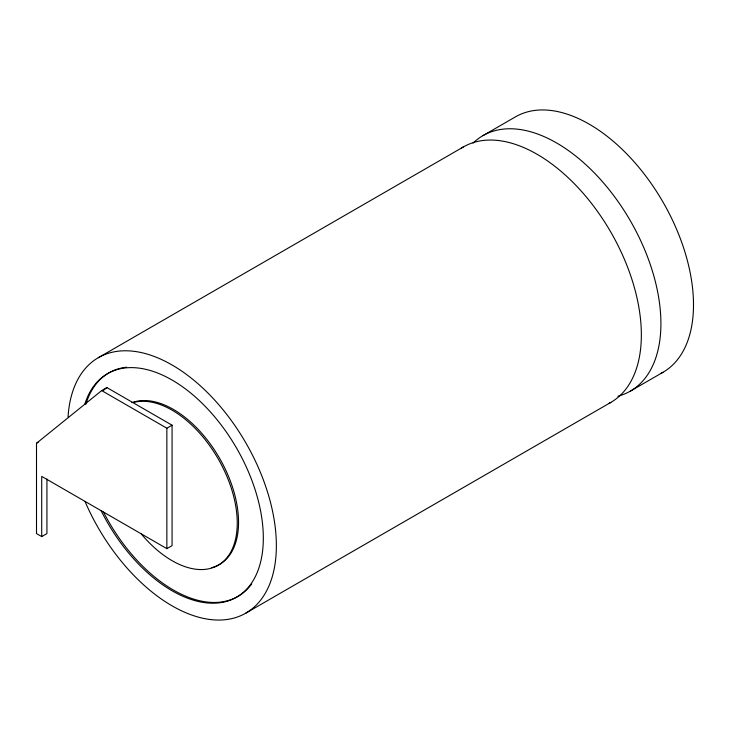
<?xml version="1.0" encoding="UTF-8"?>
<svg xmlns="http://www.w3.org/2000/svg" width="730" height="730" viewBox="0 0 730 730"><rect width="100%" height="100%" fill="white"/><g stroke="black" fill="none" stroke-linecap="round" stroke-linejoin="round"><path stroke-width="1.09" d="M36.5 443.274L101.68 390.587L106.89 387.575L172.07 425.207L172.07 545.629L166.86 548.641L41.71 476.389L41.71 536.596L36.5 533.584L36.5 443.274L38.234 442.27M103.368 390.422L106.89 387.575M98.331 357.691L463.331 146.967M482.886 135.671L515.471 116.855A147.478 85.145 60 0 1 663.908 203.67A147.478 85.145 60 0 1 661.015 373.368M101.68 390.587L166.86 428.218L172.07 425.207M41.71 536.596L46.93 533.584L46.93 479.053M245.809 613.145L610.809 402.412M630.364 391.125L662.959 372.309M166.86 428.218L166.86 548.641M68.045 416.912A147.478 85.145 60 0 1 210.313 395.459A147.478 85.145 60 0 1 253.118 607.99A147.478 85.145 60 0 1 85.118 501.702M461.442 148.108A147.478 85.145 60 0 1 610.809 232.113A147.478 85.145 60 0 1 608.875 403.471M473.058 143.107A147.478 85.145 60 0 1 630.848 221.664A147.478 85.145 60 0 1 617.909 396.207M84.917 403.882A129.046 74.506 60 0 1 215.596 417.934A129.046 74.506 60 0 1 242.241 593.289A129.046 74.506 60 0 1 101.169 510.799M251.731 583.9A129.046 74.506 60 0 1 103.487 512.058M85.875 404.247A129.046 74.506 60 0 1 126.618 367.19M131.884 402.668A92.181 53.217 60 0 1 224.867 468.258A92.181 53.217 60 0 1 211.764 567.648M133.681 402.431A92.181 53.217 60 0 1 218.425 459.279A92.181 53.217 60 0 1 224.293 560.604A92.181 53.217 60 0 1 141.292 533.986"/></g></svg>
